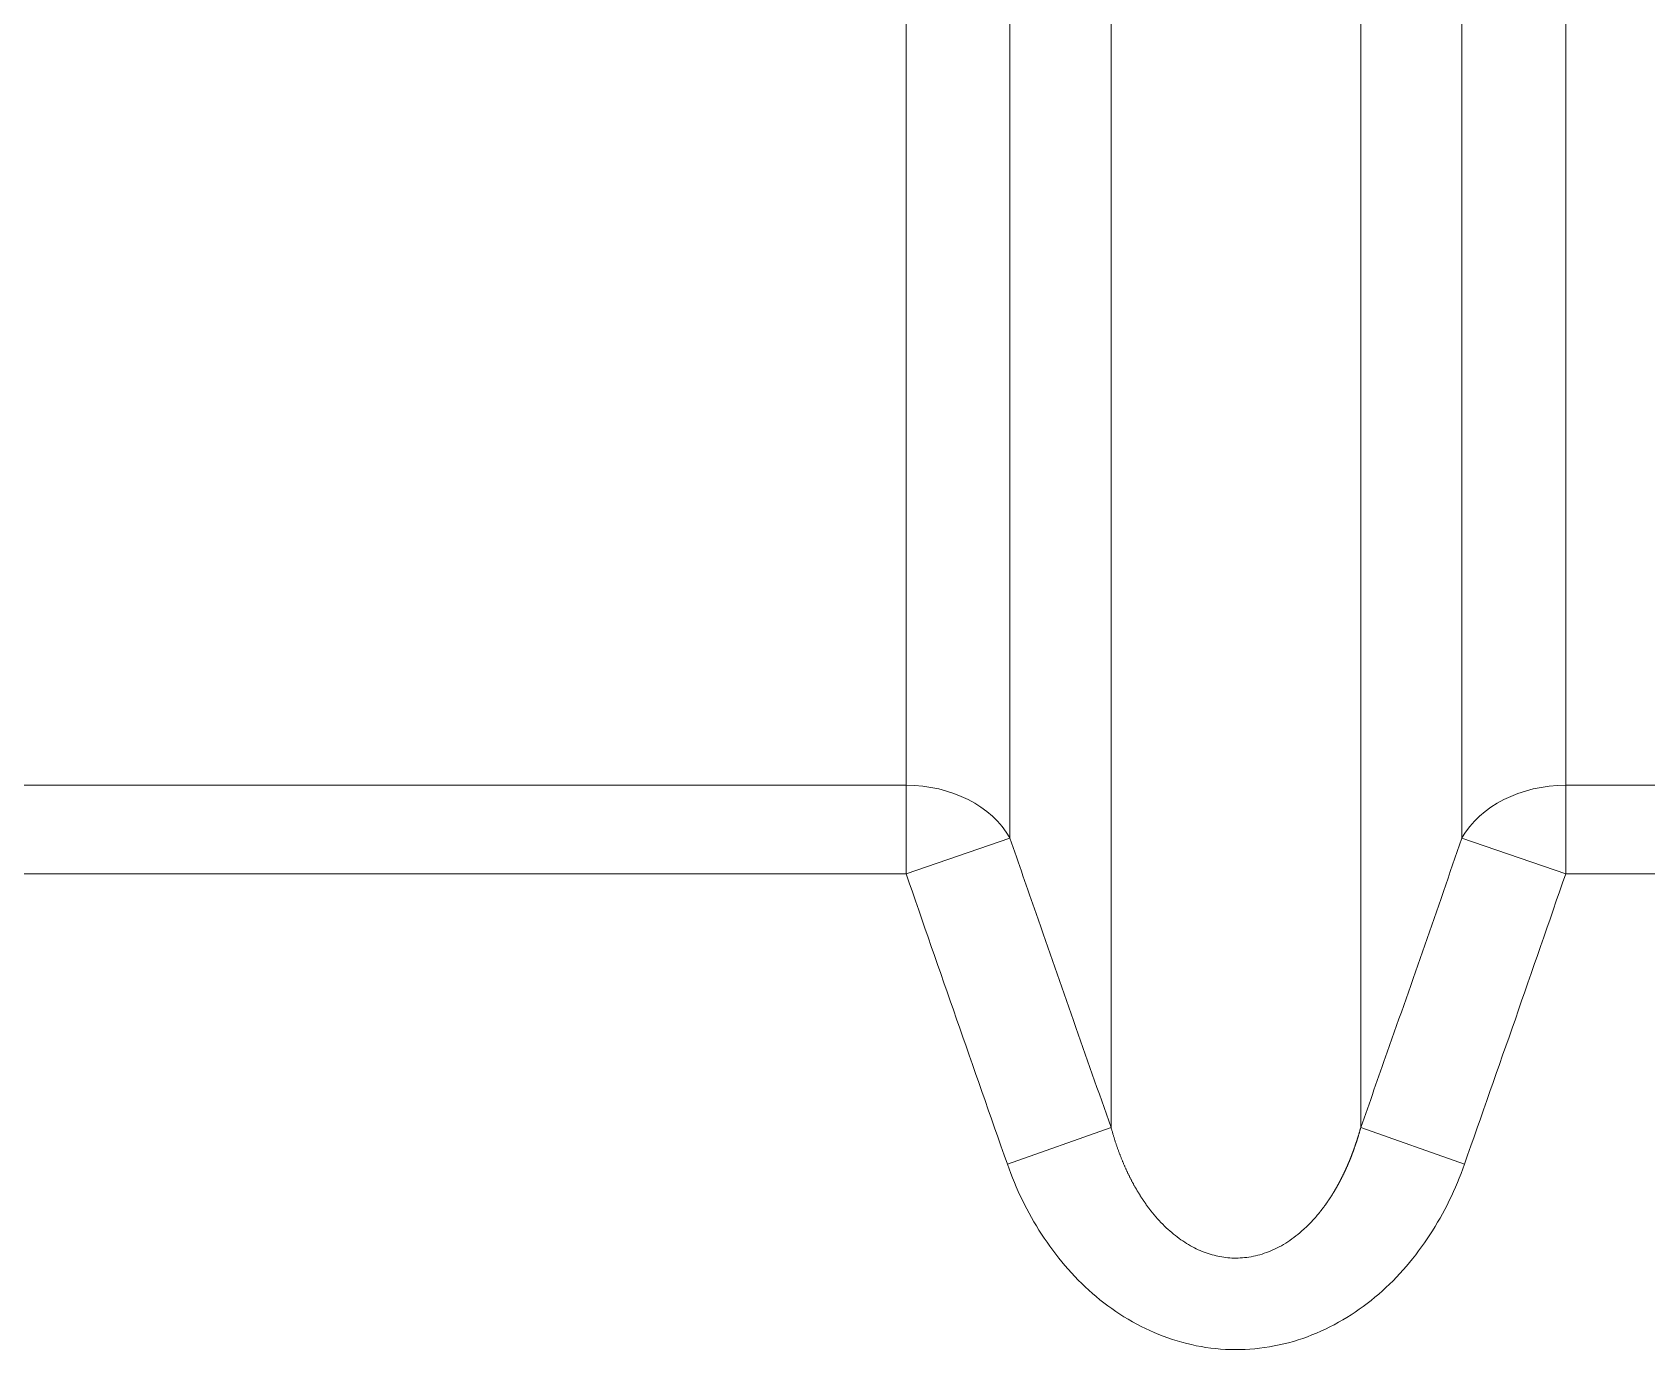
# Model space of a CAD drawing. Header units: millimetres. Extents: x 4664 to 8864, y -38 to 2932.
# Drawn here: x 8161.07 to 8179.66, y 2151.75 to 2166.92 of the extents above; entities that cross this region are included whole.
import ezdxf

# ---------------------------------------------------------------- set-up
doc = ezdxf.new("R2010")
doc.units = ezdxf.units.MM

msp = doc.modelspace()

# ---------------------------------------------------------------- linework, layer by layer
at = {"lineweight": 5}
for p, q in [((8171.134, 2157.228), (8171.134, 2180.855)), ((8172.329, 2157.639), (8172.329, 2180.493)), ((8178.727, 2178.545), (8178.727, 2157.228)), ((8177.532, 2178.158), (8177.532, 2157.639)), ((8173.494, 2172.707), (8173.494, 2154.304)), ((8176.367, 2172.707), (8176.367, 2154.304)), ((8171.134, 2158.247), (8160.078, 2158.247)), ((8189.783, 2158.247), (8178.727, 2158.247)), ((8171.134, 2157.228), (8172.329, 2157.639)), ((8178.727, 2157.228), (8177.532, 2157.639)), ((8160.078, 2157.228), (8171.134, 2157.228)), ((8178.727, 2157.228), (8189.783, 2157.228)), ((8172.299, 2153.884), (8173.494, 2154.304)), ((8177.561, 2153.884), (8176.367, 2154.304))]:
    msp.add_line(p, q, dxfattribs=at)
at = {"lineweight": 5, "extrusion": (0, 0, -1)}
for centre, major_axis, start_param, end_param in [((8171.134, 2157.228), (1.306, 0), 4.712389, 5.867354), ((8178.727, 2157.228), (-1.306, 0), 0.415831, 1.570796)]:
    msp.add_ellipse(centre, major_axis=major_axis, ratio=0.780444, start_param=start_param, end_param=end_param, dxfattribs=at)
at = {"lineweight": 5}
for points, knots in [([(8173.494, 2154.304), (8173.204, 2155.125), (8172.916, 2155.947), (8172.529, 2157.059), (8172.429, 2157.349), (8172.329, 2157.639)], [0, 0, 0, 0, 0.739335, 0.739335, 1, 1, 1, 1]), ([(8177.532, 2157.639), (8177.248, 2156.816), (8176.961, 2155.994), (8176.571, 2154.883), (8176.469, 2154.594), (8176.367, 2154.304)], [0, 0, 0, 0, 0.739335, 0.739335, 1, 1, 1, 1]), ([(8176.367, 2154.304), (8176.366, 2154.301), (8176.365, 2154.296), (8176.362, 2154.287), (8176.36, 2154.279), (8176.357, 2154.27), (8176.355, 2154.262), (8176.353, 2154.253), (8176.35, 2154.245), (8176.348, 2154.236), (8176.345, 2154.228), (8176.343, 2154.219), (8176.34, 2154.211), (8176.338, 2154.203), (8176.335, 2154.194), (8176.332, 2154.186), (8176.33, 2154.178), (8176.327, 2154.17), (8176.325, 2154.161), (8176.322, 2154.153), (8176.319, 2154.145), (8176.317, 2154.137), (8176.314, 2154.129), (8176.311, 2154.121), (8176.309, 2154.113), (8176.306, 2154.105), (8176.303, 2154.097), (8176.3, 2154.089), (8176.298, 2154.081), (8176.295, 2154.073), (8176.292, 2154.065), (8176.289, 2154.057), (8176.287, 2154.049), (8176.284, 2154.041), (8176.281, 2154.033), (8176.278, 2154.026), (8176.275, 2154.018), (8176.272, 2154.01), (8176.269, 2154.002), (8176.266, 2153.995), (8176.263, 2153.987), (8176.261, 2153.979), (8176.258, 2153.972), (8176.255, 2153.964), (8176.252, 2153.957), (8176.249, 2153.949), (8176.246, 2153.942), (8176.243, 2153.934), (8176.24, 2153.927), (8176.236, 2153.919), (8176.233, 2153.912), (8176.23, 2153.905), (8176.227, 2153.897), (8176.224, 2153.89), (8176.221, 2153.883), (8176.218, 2153.875), (8176.215, 2153.868), (8176.212, 2153.861), (8176.208, 2153.854), (8176.205, 2153.847), (8176.202, 2153.84), (8176.199, 2153.832), (8176.196, 2153.825), (8176.192, 2153.818), (8176.189, 2153.811), (8176.186, 2153.804), (8176.183, 2153.797), (8176.179, 2153.79), (8176.176, 2153.783), (8176.173, 2153.777), (8176.17, 2153.77), (8176.166, 2153.763), (8176.163, 2153.756), (8176.16, 2153.749), (8176.156, 2153.743), (8176.153, 2153.736), (8176.149, 2153.729), (8176.146, 2153.722), (8176.143, 2153.716), (8176.139, 2153.709), (8176.136, 2153.703), (8176.132, 2153.696), (8176.129, 2153.689), (8176.126, 2153.683), (8176.122, 2153.676), (8176.119, 2153.67), (8176.115, 2153.663), (8176.112, 2153.657), (8176.108, 2153.651), (8176.105, 2153.644), (8176.101, 2153.638), (8176.098, 2153.632), (8176.094, 2153.625), (8176.091, 2153.619), (8176.087, 2153.613), (8176.084, 2153.607), (8176.08, 2153.6), (8176.076, 2153.594), (8176.073, 2153.588), (8176.069, 2153.582), (8176.066, 2153.576), (8176.062, 2153.57), (8176.058, 2153.564), (8176.055, 2153.558), (8176.051, 2153.552), (8176.048, 2153.546), (8176.044, 2153.54), (8176.04, 2153.534), (8176.037, 2153.528), (8176.033, 2153.523), (8176.029, 2153.517), (8176.025, 2153.511), (8176.022, 2153.505), (8176.018, 2153.499), (8176.014, 2153.494), (8176.011, 2153.488), (8176.007, 2153.482), (8176.003, 2153.477), (8175.999, 2153.471), (8175.996, 2153.466), (8175.992, 2153.46), (8175.988, 2153.455), (8175.984, 2153.449), (8175.981, 2153.444), (8175.977, 2153.438), (8175.973, 2153.433), (8175.969, 2153.427), (8175.966, 2153.422), (8175.962, 2153.417), (8175.958, 2153.411), (8175.954, 2153.406), (8175.95, 2153.401), (8175.946, 2153.396), (8175.943, 2153.39), (8175.939, 2153.385), (8175.935, 2153.38), (8175.931, 2153.375), (8175.927, 2153.37), (8175.923, 2153.365), (8175.919, 2153.36), (8175.916, 2153.355), (8175.912, 2153.35), (8175.908, 2153.345), (8175.904, 2153.34), (8175.9, 2153.335), (8175.896, 2153.33), (8175.892, 2153.325), (8175.862, 2153.288), (8175.805, 2153.222), (8175.716, 2153.134), (8175.623, 2153.056), (8175.529, 2152.988), (8175.432, 2152.93), (8175.333, 2152.883), (8175.233, 2152.847), (8175.132, 2152.821), (8175.031, 2152.805), (8174.933, 2152.8), (8174.838, 2152.804), (8174.746, 2152.817), (8174.655, 2152.839), (8174.563, 2152.869), (8174.473, 2152.908), (8174.384, 2152.956), (8174.296, 2153.013), (8174.211, 2153.078), (8174.127, 2153.151), (8174.046, 2153.233), (8173.993, 2153.295), (8173.963, 2153.332), (8173.955, 2153.342), (8173.948, 2153.351), (8173.94, 2153.361), (8173.933, 2153.371), (8173.925, 2153.381), (8173.918, 2153.391), (8173.91, 2153.401), (8173.903, 2153.411), (8173.895, 2153.422), (8173.888, 2153.432), (8173.881, 2153.443), (8173.873, 2153.453), (8173.866, 2153.464), (8173.859, 2153.475), (8173.852, 2153.486), (8173.844, 2153.497), (8173.837, 2153.508), (8173.83, 2153.519), (8173.823, 2153.53), (8173.816, 2153.542), (8173.809, 2153.553), (8173.802, 2153.565), (8173.795, 2153.576), (8173.788, 2153.588), (8173.781, 2153.6), (8173.774, 2153.612), (8173.767, 2153.624), (8173.76, 2153.636), (8173.753, 2153.649), (8173.747, 2153.661), (8173.74, 2153.674), (8173.733, 2153.686), (8173.727, 2153.699), (8173.72, 2153.712), (8173.713, 2153.725), (8173.707, 2153.738), (8173.7, 2153.751), (8173.694, 2153.764), (8173.687, 2153.777), (8173.681, 2153.791), (8173.675, 2153.804), (8173.668, 2153.818), (8173.662, 2153.831), (8173.656, 2153.845), (8173.65, 2153.859), (8173.644, 2153.873), (8173.638, 2153.887), (8173.632, 2153.901), (8173.626, 2153.916), (8173.62, 2153.93), (8173.614, 2153.945), (8173.608, 2153.959), (8173.602, 2153.974), (8173.597, 2153.989), (8173.591, 2154.004), (8173.585, 2154.018), (8173.58, 2154.034), (8173.574, 2154.049), (8173.569, 2154.064), (8173.563, 2154.079), (8173.558, 2154.095), (8173.553, 2154.11), (8173.547, 2154.126), (8173.542, 2154.142), (8173.537, 2154.158), (8173.532, 2154.173), (8173.527, 2154.189), (8173.522, 2154.206), (8173.517, 2154.222), (8173.512, 2154.238), (8173.508, 2154.255), (8173.503, 2154.271), (8173.498, 2154.288), (8173.495, 2154.299), (8173.494, 2154.304)], [0, 0, 0, 0, 0.002039, 0.004073, 0.006102, 0.008127, 0.010147, 0.012163, 0.014174, 0.016181, 0.018183, 0.020181, 0.022174, 0.024162, 0.026146, 0.028125, 0.0301, 0.03207, 0.034036, 0.035997, 0.037953, 0.039905, 0.041852, 0.043795, 0.045733, 0.047667, 0.049596, 0.051521, 0.053441, 0.055357, 0.057268, 0.059174, 0.061076, 0.062974, 0.064867, 0.066755, 0.068639, 0.070518, 0.072393, 0.074263, 0.076129, 0.07799, 0.079847, 0.081699, 0.083547, 0.08539, 0.087229, 0.089063, 0.090893, 0.092718, 0.094539, 0.096355, 0.098167, 0.099974, 0.101777, 0.103575, 0.105369, 0.107158, 0.108943, 0.110723, 0.112499, 0.11427, 0.116037, 0.1178, 0.119558, 0.121311, 0.12306, 0.124805, 0.126545, 0.128281, 0.130012, 0.131739, 0.133461, 0.135179, 0.136892, 0.138601, 0.140306, 0.142006, 0.143702, 0.145393, 0.14708, 0.148763, 0.150441, 0.152114, 0.153784, 0.155449, 0.157109, 0.158765, 0.160417, 0.162064, 0.163707, 0.165345, 0.16698, 0.168609, 0.170235, 0.171856, 0.173472, 0.175085, 0.176693, 0.178296, 0.179895, 0.18149, 0.183081, 0.184667, 0.186249, 0.187826, 0.189399, 0.190968, 0.192533, 0.194093, 0.195649, 0.197201, 0.198748, 0.200291, 0.20183, 0.203364, 0.204894, 0.20642, 0.207942, 0.209459, 0.210972, 0.212481, 0.213985, 0.215485, 0.216982, 0.218473, 0.219961, 0.221444, 0.222923, 0.224398, 0.225869, 0.227335, 0.228797, 0.230255, 0.231709, 0.233159, 0.234604, 0.236045, 0.237482, 0.238915, 0.240344, 0.241769, 0.243189, 0.244605, 0.246018, 0.247426, 0.248829, 0.250229, 0.279528, 0.307612, 0.334557, 0.360447, 0.385382, 0.40947, 0.432836, 0.455616, 0.477954, 0.500009, 0.520088, 0.540394, 0.561045, 0.582154, 0.603826, 0.626159, 0.64924, 0.673149, 0.697957, 0.723726, 0.750512, 0.753234, 0.755971, 0.758723, 0.761492, 0.764276, 0.767076, 0.769891, 0.772722, 0.77557, 0.778433, 0.781312, 0.784207, 0.787118, 0.790045, 0.792989, 0.795948, 0.798924, 0.801915, 0.804923, 0.807948, 0.810988, 0.814045, 0.817118, 0.820208, 0.823313, 0.826436, 0.829575, 0.83273, 0.835902, 0.83909, 0.842295, 0.845516, 0.848754, 0.852009, 0.85528, 0.858568, 0.861873, 0.865195, 0.868533, 0.871888, 0.875259, 0.878648, 0.882053, 0.885475, 0.888914, 0.89237, 0.895843, 0.899333, 0.902839, 0.906363, 0.909903, 0.913461, 0.917035, 0.920627, 0.924235, 0.927861, 0.931504, 0.935163, 0.93884, 0.942534, 0.946245, 0.949973, 0.953718, 0.95748, 0.96126, 0.965056, 0.96887, 0.972701, 0.976549, 0.980415, 0.984297, 0.988197, 0.992114, 0.996048, 1, 1, 1, 1]), ([(8172.299, 2153.884), (8172.4, 2153.598), (8172.53, 2153.328), (8172.856, 2152.825), (8173.053, 2152.591), (8173.505, 2152.197), (8173.766, 2152.033), (8174.319, 2151.81), (8174.623, 2151.748), (8175.222, 2151.746), (8175.526, 2151.805), (8176.085, 2152.027), (8176.346, 2152.19), (8176.802, 2152.584), (8176.999, 2152.817), (8177.328, 2153.322), (8177.461, 2153.597), (8177.561, 2153.884)], [0, 0, 0, 0, 0.125, 0.125, 0.25, 0.25, 0.375, 0.375, 0.5, 0.5, 0.625, 0.625, 0.75, 0.75, 0.875, 0.875, 1, 1, 1, 1])]:
    msp.add_open_spline(points, degree=3, knots=knots, dxfattribs=at)
for points in [[(8171.134, 2157.228), (8171.519, 2156.112), (8171.907, 2154.997), (8172.299, 2153.884)], [(8177.561, 2153.884), (8177.954, 2154.997), (8178.342, 2156.112), (8178.727, 2157.228)]]:
    msp.add_open_spline(points, degree=3, dxfattribs=at)

doc.saveas('drawing.dxf')
